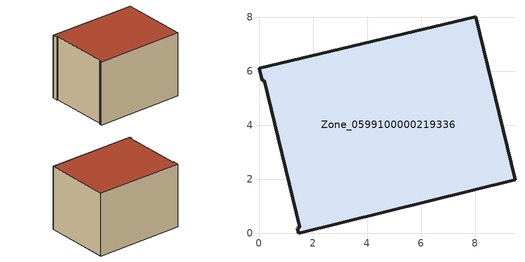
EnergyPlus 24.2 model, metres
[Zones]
Zone_0599100000219336
 floor ground (C_G): 1.47,0 1.42,0.2 1.52,0.22 0.2,5.67 0.11,5.65 0,6.12 8.03,8.03 9.48,1.98 z0
 wall outside (C_F): 1.47,0 9.48,1.98 8.03,8.03 0,6.12 0.11,5.65 0.2,5.67 1.52,0.22 1.42,0.2 1.47,0 z0:5.91
 roof outside (C_R): 1.42,0.2 1.47,0 9.48,1.98 8.03,8.03 0,6.12 0.11,5.65 0.2,5.67 1.52,0.22 z5.91
[BUILDING]
Pand.0599100000219336: North Axis=0; Terrain=City; Loads Convergence Tolerance Value=0.04; Temperature Convergence Tolerance Value=0.4; Solar Distribution=FullExterior; Maximum Number of Warmup Days=25; Minimum Number of Warmup Days=1
[Site:Location]
Rotterdam.The.Hague.AP_ZH_NLD Design_Conditions: Latitude=51.96; Longitude=4.45; Time Zone=1; Elevation=-4.5
[SITE:GROUNDTEMPERATURE:BUILDINGSURFACE]
18, 18, 18, 18, 18, 18, 18, 18, 18, 18, 18, 18
[MATERIAL] Thermal Absorptance=0.9; Solar Absorptance=0.7; Visible Absorptance=0.7
Name | Roughness | Thickness | Conductivity | Density | Specific Heat
G.TC.1965-1974 | MediumSmooth | 0.15 | 0.882353 | 540 | 1210
F.TC.1965-1974 | Rough | 0.3 | 0.697674 | 1920 | 840
R.TC.1965-1974 | MediumRough | 0.2 | 0.232558 | 1500 | 1000
[CONSTRUCTION]
C_G: G.TC.1965-1974
C_F: F.TC.1965-1974
C_R: R.TC.1965-1974
[ZONE]
Zone_0599100000219336: Type=1; Multiplier=1; Ceiling Height=Autocalculate; Volume=Autocalculate; Floor Area=autocalculate; Part of Total Floor Area=Yes
[ZONEINFILTRATION:DESIGNFLOWRATE]
Infil_Zone_0599100000219336: Zone or ZoneList or Space or SpaceList=Zone_0599100000219336; Schedule=AlwaysOn; Design Flow Rate Calculation Method=Flow/Area; Flow Rate per Floor Area=0.003; Constant Term Coefficient=1; Temperature Term Coefficient=0; Velocity Term Coefficient=0; Velocity Squared Term Coefficient=0
[HVACTEMPLATE:ZONE:IDEALLOADSAIRSYSTEM]
Zone_0599100000219336: Maximum Heating Supply Air Temperature=50; Minimum Cooling Supply Air Temperature=13; Maximum Heating Supply Air Humidity Ratio=0.0156; Minimum Cooling Supply Air Humidity Ratio=0.0077; Heating Limit=NoLimit; Cooling Limit=NoLimit; Dehumidification Control Type=ConstantSensibleHeatRatio; Cooling Sensible Heat Ratio=0.7; Dehumidification Setpoint=60; Humidification Control Type=None; Humidification Setpoint=30; Outdoor Air Method=None; Outdoor Air Flow Rate per Person=0.00944; Outdoor Air Flow Rate per Zone Floor Area=0; Outdoor Air Flow Rate per Zone=0; Demand Controlled Ventilation Type=None; Outdoor Air Economizer Type=NoEconomizer; Heat Recovery Type=None; Sensible Heat Recovery Effectiveness=0.7; Latent Heat Recovery Effectiveness=0.65
[ZONECONTROL:THERMOSTAT]
ThermostatControl_Zone_0599100000219336: Zone or ZoneList=Zone_0599100000219336; Control Type Schedule=DualSetpointControlType; Control 1=Thermostat_Zone_0599100000219336; Temperature Difference Between Cutout And Setpoint=0
[THERMOSTATSETPOINT:DUALSETPOINT]
Thermostat_Zone_0599100000219336: Heating Setpoint Temperature Schedule=HeatingSetpoint_Zone_0599100000219336; Cooling Setpoint Temperature Schedule=CoolingSetpoint_Zone_0599100000219336
[SCHEDULE:COMPACT]
HeatingSetpoint_Zone_0599100000219336: Through: 12/31, For: AllDays, Until: 24:00, 21
CoolingSetpoint_Zone_0599100000219336: Through: 12/31, For: AllDays, Until: 24:00, 24
DualSetpointControlType: Through: 12/31, For: AllDays, Until: 24:00, 4
AlwaysOn: Through: 12/31, For: AllDays, Until: 24:00, 1
